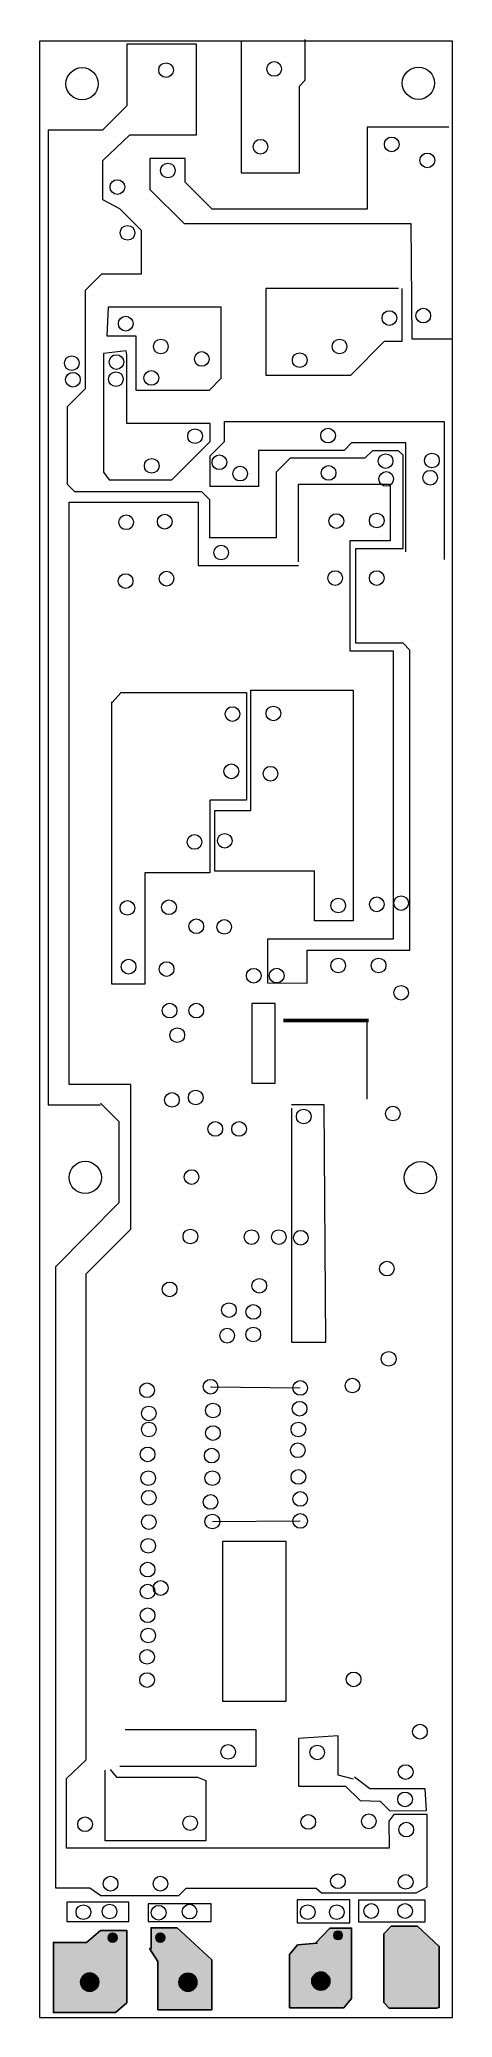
# Model space of a CAD drawing. Header units: millimetres. Extents: x -73 to -27, y -113 to 107.
import ezdxf

# ---------------------------------------------------------------- set-up
doc = ezdxf.new("R2010")
doc.units = ezdxf.units.MM
doc.header["$MEASUREMENT"] = 0
doc.layers.add('Layer 1', color=7, linetype='Continuous')

msp = doc.modelspace()

# ---------------------------------------------------------------- hatches: boundary and pattern name
at = {"layer": 'Layer 1', "true_color": 0x373435}
h = msp.add_hatch(color=250, dxfattribs=at)
edge = h.paths.add_edge_path()
edge.add_spline(control_points=[(-60.5107, -105.6411), (-60.5107, -105.6411), (-59.5681, -107.0963), (-59.5681, -107.0963), (-59.5681, -107.0963), (-59.5681, -112.4542), (-59.5681, -112.4542), (-59.5681, -112.4542), (-53.5653, -112.4542), (-53.5653, -112.4542), (-53.5653, -112.4542), (-53.5653, -106.9144), (-53.5653, -106.9144), (-53.5653, -106.9144), (-57.4349, -103.326), (-57.4349, -103.326), (-57.4349, -103.326), (-60.3288, -103.326), (-60.3288, -103.326), (-60.3288, -103.326), (-60.3288, -105.6411), (-60.3288, -105.6411), (-60.3288, -105.6411), (-60.5107, -105.6411), (-60.5107, -105.6411)], knot_values=[0, 0, 0, 0, 0.125, 0.125, 0.125, 0.25, 0.25, 0.25, 0.375, 0.375, 0.375, 0.5, 0.5, 0.5, 0.625, 0.625, 0.625, 0.75, 0.75, 0.75, 0.875, 0.875, 0.875, 1, 1, 1, 1], degree=3, periodic=1)
h = msp.add_hatch(color=250, dxfattribs=at)
edge = h.paths.add_edge_path()
edge.add_spline(control_points=[(-42.0074, -105.0581), (-42.0074, -105.0581), (-40.4184, -103.3588), (-40.4184, -103.3588), (-40.4184, -103.3588), (-38.004, -103.3588), (-38.004, -103.3588), (-38.004, -103.3588), (-38.004, -111.1971), (-38.004, -111.1971), (-38.004, -111.1971), (-38.8474, -112.2389), (-38.8474, -112.2389), (-38.8474, -112.2389), (-44.8998, -112.2389), (-44.8998, -112.2389), (-44.8998, -112.2389), (-44.8998, -106.3023), (-44.8998, -106.3023), (-44.8998, -106.3023), (-44.0233, -105.2109), (-44.0233, -105.2109), (-44.0233, -105.2109), (-41.8405, -105.0455), (-41.8405, -105.0455), (-41.8405, -105.0455), (-42.0074, -105.0581), (-42.0074, -105.0581)], knot_values=[0, 0, 0, 0, 0.11111111, 0.11111111, 0.11111111, 0.22222222, 0.22222222, 0.22222222, 0.33333333, 0.33333333, 0.33333333, 0.44444444, 0.44444444, 0.44444444, 0.55555556, 0.55555556, 0.55555556, 0.66666667, 0.66666667, 0.66666667, 0.77777778, 0.77777778, 0.77777778, 0.88888889, 0.88888889, 0.88888889, 1, 1, 1, 1], degree=3, periodic=1)
h = msp.add_hatch(color=250, dxfattribs=at)
edge = h.paths.add_edge_path()
edge.add_spline(control_points=[(-34.4156, -104.0037), (-34.4156, -104.0037), (-33.5722, -103.1603), (-33.5722, -103.1603), (-33.5722, -103.1603), (-30.6617, -103.1603), (-30.6617, -103.1603), (-30.6617, -103.1603), (-28.2309, -105.4093), (-28.2309, -105.4093), (-28.2309, -105.4093), (-28.2309, -112.2059), (-28.2309, -112.2059), (-28.2309, -112.2059), (-28.5285, -112.2885), (-28.5285, -112.2885), (-28.5285, -112.2885), (-33.8202, -112.2885), (-33.8202, -112.2885), (-33.8202, -112.2885), (-34.4156, -111.6436), (-34.4156, -111.6436), (-34.4156, -111.6436), (-34.4156, -104.0037), (-34.4156, -104.0037)], knot_values=[0, 0, 0, 0, 0.125, 0.125, 0.125, 0.25, 0.25, 0.25, 0.375, 0.375, 0.375, 0.5, 0.5, 0.5, 0.625, 0.625, 0.625, 0.75, 0.75, 0.75, 0.875, 0.875, 0.875, 1, 1, 1, 1], degree=3, periodic=1)
h = msp.add_hatch(color=250, dxfattribs=at)
edge = h.paths.add_edge_path()
edge.add_spline(control_points=[(-63.1895, -103.6236), (-63.1895, -103.6236), (-65.9842, -103.6236), (-65.9842, -103.6236), (-65.9842, -103.6236), (-67.522, -104.9631), (-67.522, -104.9631), (-67.522, -104.9631), (-71.2098, -104.9631), (-71.2098, -104.9631), (-71.2098, -104.9631), (-71.2098, -112.7683), (-71.2098, -112.7683), (-71.2098, -112.7683), (-64.2975, -112.7683), (-64.2975, -112.7683), (-64.2975, -112.7683), (-63.0407, -111.6769), (-63.0407, -111.6769), (-63.0407, -111.6769), (-63.0407, -103.6236), (-63.0407, -103.6236), (-63.0407, -103.6236), (-63.1895, -103.6236), (-63.1895, -103.6236)], knot_values=[0, 0, 0, 0, 0.125, 0.125, 0.125, 0.25, 0.25, 0.25, 0.375, 0.375, 0.375, 0.5, 0.5, 0.5, 0.625, 0.625, 0.625, 0.75, 0.75, 0.75, 0.875, 0.875, 0.875, 1, 1, 1, 1], degree=3, periodic=1)
h = msp.add_hatch(color=250, dxfattribs=at)
edge = h.paths.add_edge_path()
edge.add_spline(control_points=[(-64.6267, -104.9355), (-64.3482, -104.9355), (-64.1224, -104.7097), (-64.1224, -104.4312), (-64.1224, -104.1527), (-64.3482, -103.9269), (-64.6267, -103.9269), (-64.9052, -103.9269), (-65.131, -104.1527), (-65.131, -104.4312), (-65.131, -104.7097), (-64.9052, -104.9355), (-64.6267, -104.9355)], knot_values=[0, 0, 0, 0, 0.25, 0.25, 0.25, 0.5, 0.5, 0.5, 0.75, 0.75, 0.75, 1, 1, 1, 1], degree=3, periodic=1)
h = msp.add_hatch(color=250, dxfattribs=at)
edge = h.paths.add_edge_path()
edge.add_spline(control_points=[(-59.3202, -104.9219), (-59.0417, -104.9219), (-58.8159, -104.6961), (-58.8159, -104.4176), (-58.8159, -104.1391), (-59.0417, -103.9133), (-59.3202, -103.9133), (-59.5987, -103.9133), (-59.8245, -104.1391), (-59.8245, -104.4176), (-59.8245, -104.6961), (-59.5987, -104.9219), (-59.3202, -104.9219)], knot_values=[0, 0, 0, 0, 0.25, 0.25, 0.25, 0.5, 0.5, 0.5, 0.75, 0.75, 0.75, 1, 1, 1, 1], degree=3, periodic=1)
h = msp.add_hatch(color=250, dxfattribs=at)
edge = h.paths.add_edge_path()
edge.add_spline(control_points=[(-39.5088, -104.6486), (-39.244, -104.6486), (-39.0293, -104.4339), (-39.0293, -104.1691), (-39.0293, -103.9043), (-39.244, -103.6896), (-39.5088, -103.6896), (-39.7736, -103.6896), (-39.9883, -103.9043), (-39.9883, -104.1691), (-39.9883, -104.4339), (-39.7736, -104.6486), (-39.5088, -104.6486)], knot_values=[0, 0, 0, 0, 0.25, 0.25, 0.25, 0.5, 0.5, 0.5, 0.75, 0.75, 0.75, 1, 1, 1, 1], degree=3, periodic=1)
h = msp.add_hatch(color=250, dxfattribs=at)
edge = h.paths.add_edge_path()
edge.add_spline(control_points=[(-67.1778, -110.3936), (-66.6203, -110.3936), (-66.1685, -109.9417), (-66.1685, -109.3844), (-66.1685, -108.827), (-66.6203, -108.3753), (-67.1778, -108.3753), (-67.735, -108.3753), (-68.1867, -108.827), (-68.1867, -109.3844), (-68.1867, -109.9417), (-67.735, -110.3936), (-67.1778, -110.3936)], knot_values=[0, 0, 0, 0, 0.25, 0.25, 0.25, 0.5, 0.5, 0.5, 0.75, 0.75, 0.75, 1, 1, 1, 1], degree=3, periodic=1)
h = msp.add_hatch(color=250, dxfattribs=at)
edge = h.paths.add_edge_path()
edge.add_spline(control_points=[(-56.2305, -110.4029), (-55.6731, -110.4029), (-55.2214, -109.9513), (-55.2214, -109.394), (-55.2214, -108.8366), (-55.6731, -108.3848), (-56.2305, -108.3848), (-56.7879, -108.3848), (-57.2396, -108.8366), (-57.2396, -109.394), (-57.2396, -109.9513), (-56.7879, -110.4029), (-56.2305, -110.4029)], knot_values=[0, 0, 0, 0, 0.25, 0.25, 0.25, 0.5, 0.5, 0.5, 0.75, 0.75, 0.75, 1, 1, 1, 1], degree=3, periodic=1)
h = msp.add_hatch(color=250, dxfattribs=at)
edge = h.paths.add_edge_path()
edge.add_spline(control_points=[(-41.4206, -110.2784), (-40.8633, -110.2784), (-40.4115, -109.8266), (-40.4115, -109.2693), (-40.4115, -108.7119), (-40.8633, -108.2601), (-41.4206, -108.2601), (-41.978, -108.2601), (-42.4298, -108.7119), (-42.4298, -109.2693), (-42.4298, -109.8266), (-41.978, -110.2784), (-41.4206, -110.2784)], knot_values=[0, 0, 0, 0, 0.25, 0.25, 0.25, 0.5, 0.5, 0.5, 0.75, 0.75, 0.75, 1, 1, 1, 1], degree=3, periodic=1)

# ---------------------------------------------------------------- linework, layer by layer
at = {"layer": 'Layer 1', "color": 250, "lineweight": 18}
for points in [[(-49.1061, -9.2145), (-46.5265, -9.2145), (-46.5265, -0.3511), (-49.1061, -0.3511), (-49.1061, -9.2145)], [(-52.3805, -78.0727), (-45.3029, -78.0727), (-45.3029, -60.2793), (-52.3805, -60.2793), (-52.3805, -78.0727)], [(-69.7192, -102.6126), (-62.807, -102.6126), (-62.807, -100.463), (-69.7192, -100.463), (-69.7192, -102.6126)], [(-60.6571, -102.6458), (-53.6457, -102.6458), (-53.6457, -100.6614), (-60.6571, -100.6614), (-60.6571, -102.6458)], [(-44.0544, -102.7781), (-38.2006, -102.7781), (-38.2006, -100.2315), (-44.0544, -100.2315), (-44.0544, -102.7781)], [(-37.2414, -102.6789), (-29.8, -102.6789), (-29.8, -100.2645), (-37.2414, -100.2645), (-37.2414, -102.6789)]]:
    msp.add_lwpolyline(points, close=True, dxfattribs=at)
for centre, major_axis in [((-68.0235, 102.1087), (0, 1.7983)), ((-58.6639, 103.63), (0, 0.8186)), ((-58.6639, 103.63), (0, 0.8186)), ((-46.6253, 103.7623), (0, 0.8186)), ((-30.552, 102.1707), (0, 1.7983)), ((-48.1467, 95.0972), (0, 0.8186)), ((-33.5284, 95.3617), (0, 0.8186)), ((-58.4654, 92.4513), (0, 0.8186)), ((-29.5596, 93.5758), (0, 0.8186)), ((-64.0879, 90.5992), (0, 0.8186)), ((-64.0879, 90.5992), (0, 0.8186)), ((-62.9634, 85.506), (0, 0.8186)), ((-63.1618, 75.3856), (0, 0.8186)), ((-33.7845, 76.0139), (0, 0.8186)), ((-30.0141, 76.2785), (0, 0.8186)), ((-59.2507, 72.8389), (0, 0.8186)), ((-39.3407, 72.8389), (0, 0.8186)), ((-69.1726, 70.9868), (0, 0.8186)), ((-64.1951, 71.1026), (0, 0.8186)), ((-64.1951, 71.1026), (0, 0.8186)), ((-54.6866, 71.4498), (0, 0.8186)), ((-43.7725, 71.3175), (0, 0.8186)), ((-69.0403, 69.1347), (0, 0.8186)), ((-64.2598, 69.2031), (0, 0.8186)), ((-60.309, 69.3332), (0, 0.8186)), ((-55.4391, 62.8509), (0, 0.8186)), ((-40.6224, 62.917), (0, 0.8186)), ((-60.2677, 59.5436), (0, 0.8186)), ((-52.7271, 59.9404), (0, 0.8186)), ((-50.412, 58.6837), (0, 0.8186)), ((-40.5562, 58.7498), (0, 0.8186)), ((-34.2062, 60.0727), (0, 0.8186)), ((-29.0468, 60.1389), (0, 0.8186)), ((-34.14, 58.0883), (0, 0.8186)), ((-29.2452, 58.2206), (0, 0.8186)), ((-63.112, 53.2597), (0, 0.8186)), ((-58.8125, 53.3258), (0, 0.8186)), ((-39.6963, 53.392), (0, 0.8186)), ((-39.6963, 53.392), (0, 0.8186)), ((-35.1984, 53.4581), (0, 0.8186)), ((-52.5286, 49.8862), (0, 0.8186)), ((-63.1781, 46.7111), (0, 0.8186)), ((-63.1781, 46.7111), (0, 0.8186)), ((-58.614, 46.9757), (0, 0.8186)), ((-39.8285, 47.0418), (0, 0.8186)), ((-35.1983, 47.0418), (0, 0.8186)), ((-51.2718, 31.8944), (0, 0.8186)), ((-51.2718, 31.8944), (0, 0.8186)), ((-46.7077, 31.9605), (0, 0.8186)), ((-51.3957, 25.5114), (0, 0.8186)), ((-47.0301, 25.2468), (0, 0.8186)), ((-55.4968, 17.64), (0, 0.8186)), ((-52.1233, 17.7723), (0, 0.8186)), ((-62.9713, 10.2978), (0, 0.8186)), ((-58.341, 10.364), (0, 0.8186)), ((-39.4894, 10.5624), (0, 0.8186)), ((-35.1899, 10.6947), (0, 0.8186)), ((-32.4779, 10.827), (0, 0.8186)), ((-55.2983, 8.2473), (0, 0.8186)), ((-52.1895, 8.1812), (0, 0.8186)), ((-62.839, 3.7494), (0, 0.8186)), ((-39.4894, 3.8817), (0, 0.8186)), ((-34.9915, 3.8817), (0, 0.8186)), ((-58.6056, 3.4848), (0, 0.8186)), ((-48.8989, 2.7407), (0, 0.8186)), ((-46.3438, 2.7572), (0, 0.8186)), ((-32.4779, 0.8389), (0, 0.8186)), ((-58.2749, -1.1454), (0, 0.8186)), ((-55.2983, -1.1454), (0, 0.8186)), ((-57.415, -3.8823), (0, 0.8186)), ((-58.0103, -11.0922), (0, 0.8186)), ((-55.3645, -10.8276), (0, 0.8186)), ((-43.3259, -12.9443), (0, 0.8186)), ((-33.404, -12.6136), (0, 0.8186)), ((-53.1817, -14.3334), (0, 0.8186)), ((-50.5358, -14.3334), (0, 0.8186)), ((-67.6676, -19.7325), (0, 1.7983)), ((-67.6676, -19.7325), (0, 1.7983)), ((-55.8275, -19.6912), (0, 0.8186)), ((-30.3282, -19.7657), (0, 1.7983)), ((-55.9597, -26.3139), (0, 0.8186)), ((-55.9597, -26.3139), (0, 0.8186)), ((-49.1467, -26.3801), (0, 0.8186)), ((-46.1039, -26.3801), (0, 0.8186)), ((-43.6565, -26.4462), (0, 0.8186)), ((-34.0654, -29.8858), (0, 0.8186)), ((-58.2748, -32.2009), (0, 0.8186)), ((-48.2868, -31.8041), (0, 0.8186)), ((-51.66, -34.5161), (0, 0.8186)), ((-48.948, -34.7145), (0, 0.8186)), ((-48.948, -34.7145), (0, 0.8186)), ((-51.8585, -37.3604), (0, 0.8186)), ((-48.948, -37.2281), (0, 0.8186)), ((-33.8667, -39.9401), (0, 0.8186)), ((-60.7882, -43.4458), (0, 0.8186)), ((-53.7106, -43.0489), (0, 0.8186)), ((-43.7225, -43.1812), (0, 0.8186)), ((-37.9017, -42.9166), (0, 0.8186)), ((-60.5898, -46.0255), (0, 0.8186)), ((-53.446, -45.6948), (0, 0.8186)), ((-43.7887, -45.4963), (0, 0.8186)), ((-60.5898, -47.8114), (0, 0.8186)), ((-53.446, -48.2083), (0, 0.8186)), ((-43.9209, -47.8114), (0, 0.8186)), ((-60.722, -50.5896), (0, 0.8186)), ((-53.5783, -50.7219), (0, 0.8186)), ((-43.9871, -50.1266), (0, 0.8186)), ((-60.6559, -53.2354), (0, 0.8186)), ((-53.5121, -53.2354), (0, 0.8186)), ((-43.9209, -53.1031), (0, 0.8186)), ((-60.5898, -55.4182), (0, 0.8186)), ((-53.7106, -55.8813), (0, 0.8186)), ((-43.7225, -55.5505), (0, 0.8186)), ((-53.5121, -58.0641), (0, 0.8186)), ((-43.7225, -57.9979), (0, 0.8186)), ((-60.5898, -58.1302), (0, 0.8186)), ((-60.6559, -60.7761), (0, 0.8186)), ((-60.7219, -63.4218), (0, 0.8186)), ((-60.7219, -65.8692), (0, 0.8186)), ((-59.2667, -65.4723), (0, 0.8186)), ((-60.7219, -68.515), (0, 0.8186)), ((-60.6557, -70.764), (0, 0.8186)), ((-60.788, -73.1453), (0, 0.8186)), ((-60.788, -75.725), (0, 0.8186)), ((-37.7692, -75.6588), (0, 0.8186)), ((-30.3859, -81.4798), (0, 0.8186)), ((-30.3859, -81.4798), (0, 0.8186)), ((-30.3859, -81.4798), (0, 0.8186)), ((-51.7511, -83.7287), (0, 0.8186)), ((-41.8292, -83.7949), (0, 0.8186)), ((-31.9734, -85.9777), (0, 0.8186)), ((-32.0396, -89.0204), (0, 0.8186)), ((-67.6923, -91.7986), (0, 0.8186)), ((-55.9844, -91.6663), (0, 0.8186)), ((-42.8214, -91.534), (0, 0.8186)), ((-36.0745, -91.4678), (0, 0.8186)), ((-31.9073, -92.3939), (0, 0.8186)), ((-64.848, -98.4132), (0, 0.8186)), ((-59.2917, -98.4132), (0, 0.8186)), ((-39.5141, -98.1486), (0, 0.8186)), ((-31.9734, -98.2147), (0, 0.8186)), ((-67.8825, -101.5883), (0, 0.8186)), ((-64.9638, -101.5139), (0, 0.8186)), ((-59.4902, -101.6543), (0, 0.8186)), ((-56.0506, -101.522), (0, 0.8186)), ((-42.8875, -101.5882), (0, 0.8186)), ((-39.6464, -101.5882), (0, 0.8186)), ((-35.8099, -101.4559), (0, 0.8186)), ((-32.0396, -101.4559), (0, 0.8186))]:
    msp.add_ellipse(centre, major_axis=major_axis, ratio=1, dxfattribs=at)
for points, knots in [([(-72.7618, -113.316), (-72.7618, -113.316), (-72.7618, 106.8544), (-72.7618, 106.8544), (-72.7618, 106.8544), (-26.7618, 106.8544), (-26.7618, 106.8544), (-26.7618, 106.8544), (-26.7618, -113.316), (-26.7618, -113.316), (-26.7618, -113.316), (-72.7618, -113.316), (-72.7618, -113.316)], [0, 0, 0, 0, 0.25, 0.25, 0.25, 0.5, 0.5, 0.5, 0.75, 0.75, 0.75, 1, 1, 1, 1]), ([(-65.7087, 89.1774), (-65.7087, 89.1774), (-65.7087, 93.5761), (-65.7087, 93.5761), (-65.7087, 93.5761), (-62.6991, 96.4204), (-62.6991, 96.4204), (-62.6991, 96.4204), (-55.2907, 96.4204), (-55.2907, 96.4204), (-55.2907, 96.4204), (-55.2907, 106.5407), (-55.2907, 106.5407), (-55.2907, 106.5407), (-63.0298, 106.5407), (-63.0298, 106.5407), (-63.0298, 106.5407), (-63.0298, 99.6615), (-63.0298, 99.6615), (-63.0298, 99.6615), (-65.7418, 96.9495), (-65.7418, 96.9495), (-65.7418, 96.9495), (-71.7942, 96.9495), (-71.7942, 96.9495), (-71.7942, 96.9495), (-71.7942, -11.6454), (-71.7942, -11.6454), (-71.7942, -11.6454), (-65.9566, -11.6454), (-65.9566, -11.6454)], [0, 0, 0, 0, 0.1, 0.1, 0.1, 0.2, 0.2, 0.2, 0.3, 0.3, 0.3, 0.4, 0.4, 0.4, 0.5, 0.5, 0.5, 0.6, 0.6, 0.6, 0.7, 0.7, 0.7, 0.8, 0.8, 0.8, 0.9, 0.9, 0.9, 1, 1, 1, 1]), ([(-50.3049, 106.8544), (-50.3049, 106.8544), (-50.3049, 92.1868), (-50.3049, 92.1868), (-50.3049, 92.1868), (-43.7895, 92.1868), (-43.7895, 92.1868), (-43.7895, 92.1868), (-43.7895, 101.8441), (-43.7895, 101.8441), (-43.7895, 101.8441), (-43.1611, 102.5056), (-43.1611, 102.5056), (-43.1611, 102.5056), (-43.1611, 107.0366), (-43.1611, 107.0366)], [0, 0, 0, 0, 0.2, 0.2, 0.2, 0.4, 0.4, 0.4, 0.6, 0.6, 0.6, 0.8, 0.8, 0.8, 1, 1, 1, 1]), ([(-27.1535, 97.2801), (-27.1535, 97.2801), (-36.2486, 97.2801), (-36.2486, 97.2801), (-36.2486, 97.2801), (-36.2486, 88.1519), (-36.2486, 88.1519), (-36.2486, 88.1519), (-53.5459, 88.1519), (-53.5459, 88.1519), (-53.5459, 88.1519), (-56.5555, 91.1615), (-56.5555, 91.1615), (-56.5555, 91.1615), (-56.5555, 93.7743), (-56.5555, 93.7743), (-56.5555, 93.7743), (-60.4581, 93.7743), (-60.4581, 93.7743), (-60.4581, 93.7743), (-60.4581, 90.3347), (-60.4581, 90.3347), (-60.4581, 90.3347), (-56.6547, 86.5313), (-56.6547, 86.5313), (-56.6547, 86.5313), (-31.3869, 86.5313), (-31.3869, 86.5313), (-31.3869, 86.5313), (-31.2692, 73.7106), (-31.2692, 73.7106), (-31.2692, 73.7106), (-26.7618, 73.7106), (-26.7618, 73.7106)], [0, 0, 0, 0, 0.09090909, 0.09090909, 0.09090909, 0.18181818, 0.18181818, 0.18181818, 0.27272727, 0.27272727, 0.27272727, 0.36363636, 0.36363636, 0.36363636, 0.45454545, 0.45454545, 0.45454545, 0.54545455, 0.54545455, 0.54545455, 0.63636364, 0.63636364, 0.63636364, 0.72727273, 0.72727273, 0.72727273, 0.81818182, 0.81818182, 0.81818182, 0.90909091, 0.90909091, 0.90909091, 1, 1, 1, 1]), ([(-43.8968, 48.8451), (-43.8968, 48.8451), (-43.8968, 57.5102), (-43.8968, 57.5102), (-43.8968, 57.5102), (-33.6923, 57.5102), (-33.6923, 57.5102), (-33.6923, 57.5102), (-33.6923, 51.1933), (-33.6923, 51.1933), (-33.6923, 51.1933), (-38.2082, 51.1933), (-38.2082, 51.1933), (-38.2082, 51.1933), (-38.2082, 38.9232), (-38.2082, 38.9232), (-38.2082, 38.9232), (-33.3629, 38.9232), (-33.3629, 38.9232), (-33.3629, 38.9232), (-33.3629, 6.8094), (-33.3629, 6.8094), (-33.3629, 6.8094), (-47.3695, 6.8094), (-47.3695, 6.8094), (-47.3695, 6.8094), (-47.3695, 1.9636), (-47.3695, 1.9636), (-47.3695, 1.9636), (-42.9377, 1.8975), (-42.9377, 1.8975), (-42.9377, 1.8975), (-42.9377, 5.6017), (-42.9377, 5.6017), (-42.9377, 5.6017), (-31.4944, 5.6017), (-31.4944, 5.6017), (-31.4944, 5.6017), (-31.4944, 39.0054), (-31.4944, 39.0054), (-31.4944, 39.0054), (-32.2634, 39.7744), (-32.2634, 39.7744), (-32.2634, 39.7744), (-37.5139, 39.7744), (-37.5139, 39.7744), (-37.5139, 39.7744), (-37.5139, 50.3496), (-37.5139, 50.3496), (-37.5139, 50.3496), (-32.2553, 50.3496), (-32.2553, 50.3496), (-32.2553, 50.3496), (-32.2553, 60.718), (-32.2553, 60.718), (-32.2553, 60.718), (-32.7637, 61.2264), (-32.7637, 61.2264), (-32.7637, 61.2264), (-35.6863, 61.2264), (-35.6863, 61.2264), (-35.6863, 61.2264), (-36.5193, 60.3935), (-36.5193, 60.3935), (-36.5193, 60.3935), (-44.8476, 60.3935), (-44.8476, 60.3935), (-44.8476, 60.3935), (-46.3969, 58.8442), (-46.3969, 58.8442), (-46.3969, 58.8442), (-46.3969, 51.5071), (-46.3969, 51.5071), (-46.3969, 51.5071), (-53.7773, 51.5071), (-53.7773, 51.5071), (-53.7773, 51.5071), (-53.7773, 55.7404), (-53.7773, 55.7404), (-53.7773, 55.7404), (-54.6703, 56.6334), (-54.6703, 56.6334), (-54.6703, 56.6334), (-68.8256, 56.6334), (-68.8256, 56.6334), (-68.8256, 56.6334), (-69.6524, 57.4602), (-69.6524, 57.4602), (-69.6524, 57.4602), (-69.6524, 66.1584), (-69.6524, 66.1584), (-69.6524, 66.1584), (-67.6515, 68.1594), (-67.6515, 68.1594), (-67.6515, 68.1594), (-67.6515, 79.1231), (-67.6515, 79.1231), (-67.6515, 79.1231), (-65.8242, 80.9505), (-65.8242, 80.9505), (-65.8242, 80.9505), (-61.4172, 80.9505), (-61.4172, 80.9505), (-61.4172, 80.9505), (-61.4172, 85.7709), (-61.4172, 85.7709), (-61.4172, 85.7709), (-63.815, 88.1687), (-63.815, 88.1687), (-63.815, 88.1687), (-65.7087, 89.1774), (-65.7087, 89.1774)], [0, 0, 0, 0, 0.02702703, 0.02702703, 0.02702703, 0.05405405, 0.05405405, 0.05405405, 0.08108108, 0.08108108, 0.08108108, 0.10810811, 0.10810811, 0.10810811, 0.13513514, 0.13513514, 0.13513514, 0.16216216, 0.16216216, 0.16216216, 0.18918919, 0.18918919, 0.18918919, 0.21621622, 0.21621622, 0.21621622, 0.24324324, 0.24324324, 0.24324324, 0.27027027, 0.27027027, 0.27027027, 0.2972973, 0.2972973, 0.2972973, 0.32432432, 0.32432432, 0.32432432, 0.35135135, 0.35135135, 0.35135135, 0.37837838, 0.37837838, 0.37837838, 0.40540541, 0.40540541, 0.40540541, 0.43243243, 0.43243243, 0.43243243, 0.45945946, 0.45945946, 0.45945946, 0.48648649, 0.48648649, 0.48648649, 0.51351351, 0.51351351, 0.51351351, 0.54054054, 0.54054054, 0.54054054, 0.56756757, 0.56756757, 0.56756757, 0.59459459, 0.59459459, 0.59459459, 0.62162162, 0.62162162, 0.62162162, 0.64864865, 0.64864865, 0.64864865, 0.67567568, 0.67567568, 0.67567568, 0.7027027, 0.7027027, 0.7027027, 0.72972973, 0.72972973, 0.72972973, 0.75675676, 0.75675676, 0.75675676, 0.78378378, 0.78378378, 0.78378378, 0.81081081, 0.81081081, 0.81081081, 0.83783784, 0.83783784, 0.83783784, 0.86486486, 0.86486486, 0.86486486, 0.89189189, 0.89189189, 0.89189189, 0.91891892, 0.91891892, 0.91891892, 0.94594595, 0.94594595, 0.94594595, 0.97297297, 0.97297297, 0.97297297, 1, 1, 1, 1]), ([(-65.254, 74.0297), (-65.254, 74.0297), (-65.1218, 77.2047), (-65.1218, 77.2047), (-65.1218, 77.2047), (-52.5209, 77.2047), (-52.5209, 77.2047), (-52.5209, 77.2047), (-52.5209, 69.3002), (-52.5209, 69.3002), (-52.5209, 69.3002), (-53.8438, 67.9773), (-53.8438, 67.9773), (-53.8438, 67.9773), (-62.046, 67.9773), (-62.046, 67.9773), (-62.046, 67.9773), (-62.046, 74.0297), (-62.046, 74.0297), (-62.046, 74.0297), (-65.254, 74.0297), (-65.254, 74.0297)], [0, 0, 0, 0, 0.14285714, 0.14285714, 0.14285714, 0.28571429, 0.28571429, 0.28571429, 0.42857143, 0.42857143, 0.42857143, 0.57142857, 0.57142857, 0.57142857, 0.71428571, 0.71428571, 0.71428571, 0.85714286, 0.85714286, 0.85714286, 1, 1, 1, 1]), ([(-32.7755, 79.2885), (-32.7755, 79.2885), (-47.5592, 79.2885), (-47.5592, 79.2885), (-47.5592, 79.2885), (-47.5592, 69.6642), (-47.5592, 69.6642), (-47.5592, 69.6642), (-38.1003, 69.6642), (-38.1003, 69.6642), (-38.1003, 69.6642), (-34.3465, 73.4181), (-34.3465, 73.4181), (-34.3465, 73.4181), (-32.3456, 73.4181), (-32.3456, 73.4181), (-32.3456, 73.4181), (-32.3456, 79.2885), (-32.3456, 79.2885)], [0, 0, 0, 0, 0.16666667, 0.16666667, 0.16666667, 0.33333333, 0.33333333, 0.33333333, 0.5, 0.5, 0.5, 0.66666667, 0.66666667, 0.66666667, 0.83333333, 0.83333333, 0.83333333, 1, 1, 1, 1]), ([(-63.1046, 72.3762), (-63.1046, 72.3762), (-63.0384, 71.9132), (-63.0384, 71.9132), (-63.0384, 71.9132), (-63.0384, 64.2733), (-63.0384, 64.2733), (-63.0384, 64.2733), (-53.7449, 64.2733), (-53.7449, 64.2733), (-53.7449, 64.2733), (-53.7449, 62.2558), (-53.7449, 62.2558), (-53.7449, 62.2558), (-58.0279, 57.9729), (-58.0279, 57.9729), (-58.0279, 57.9729), (-64.9897, 57.9729), (-64.9897, 57.9729), (-64.9897, 57.9729), (-65.6512, 58.8493), (-65.6512, 58.8493), (-65.6512, 58.8493), (-65.6512, 72.0455), (-65.6512, 72.0455), (-65.6512, 72.0455), (-63.1046, 72.3762), (-63.1046, 72.3762)], [0, 0, 0, 0, 0.11111111, 0.11111111, 0.11111111, 0.22222222, 0.22222222, 0.22222222, 0.33333333, 0.33333333, 0.33333333, 0.44444444, 0.44444444, 0.44444444, 0.55555556, 0.55555556, 0.55555556, 0.66666667, 0.66666667, 0.66666667, 0.77777778, 0.77777778, 0.77777778, 0.88888889, 0.88888889, 0.88888889, 1, 1, 1, 1]), ([(-31.9494, 49.9527), (-31.9494, 49.9527), (-31.9494, 62.0905), (-31.9494, 62.0905), (-31.9494, 62.0905), (-38.0018, 62.0905), (-38.0018, 62.0905), (-38.0018, 62.0905), (-38.8286, 61.2637), (-38.8286, 61.2637), (-38.8286, 61.2637), (-48.3867, 61.2637), (-48.3867, 61.2637), (-48.3867, 61.2637), (-48.3867, 57.2618), (-48.3867, 57.2618), (-48.3867, 57.2618), (-53.7446, 57.2618), (-53.7446, 57.2618), (-53.7446, 57.2618), (-53.7446, 60.6683), (-53.7446, 60.6683), (-53.7446, 60.6683), (-52.1571, 62.2558), (-52.1571, 62.2558), (-52.1571, 62.2558), (-52.1571, 64.4717), (-52.1571, 64.4717), (-52.1571, 64.4717), (-27.683, 64.4717), (-27.683, 64.4717), (-27.683, 64.4717), (-27.683, 49.1258), (-27.683, 49.1258)], [0, 0, 0, 0, 0.09090909, 0.09090909, 0.09090909, 0.18181818, 0.18181818, 0.18181818, 0.27272727, 0.27272727, 0.27272727, 0.36363636, 0.36363636, 0.36363636, 0.45454545, 0.45454545, 0.45454545, 0.54545455, 0.54545455, 0.54545455, 0.63636364, 0.63636364, 0.63636364, 0.72727273, 0.72727273, 0.72727273, 0.81818182, 0.81818182, 0.81818182, 0.90909091, 0.90909091, 0.90909091, 1, 1, 1, 1]), ([(-65.9566, -11.4642), (-65.9566, -11.4642), (-63.9143, -13.5065), (-63.9143, -13.5065), (-63.9143, -13.5065), (-63.9143, -22.5603), (-63.9143, -22.5603), (-63.9143, -22.5603), (-70.9837, -29.7041), (-70.9837, -29.7041), (-70.9837, -29.7041), (-70.9837, -98.8599), (-70.9837, -98.8599), (-70.9837, -98.8599), (-67.1637, -98.8599), (-67.1637, -98.8599), (-67.1637, -98.8599), (-65.9235, -99.7361), (-65.9235, -99.7361), (-65.9235, -99.7361), (-57.2583, -99.7361), (-57.2583, -99.7361), (-57.2583, -99.7361), (-56.4148, -98.9259), (-56.4148, -98.9259), (-56.4148, -98.9259), (-41.9288, -98.9259), (-41.9288, -98.9259), (-41.9288, -98.9259), (-41.3665, -99.422), (-41.3665, -99.422), (-41.3665, -99.422), (-30.8162, -99.422), (-30.8162, -99.422), (-30.8162, -99.422), (-29.5925, -98.7605), (-29.5925, -98.7605), (-29.5925, -98.7605), (-29.5925, -90.7237), (-29.5925, -90.7237), (-29.5925, -90.7237), (-33.2967, -90.7237), (-33.2967, -90.7237), (-33.2967, -90.7237), (-33.8589, -91.4513), (-33.8589, -91.4513), (-33.8589, -91.4513), (-33.8259, -94.461), (-33.8259, -94.461), (-33.8259, -94.461), (-69.7433, -94.461), (-69.7433, -94.461), (-69.7433, -94.461), (-69.7433, -86.6888), (-69.7433, -86.6888), (-69.7433, -86.6888), (-67.5604, -84.6052), (-67.5604, -84.6052), (-67.5604, -84.6052), (-67.5604, -30.4646), (-67.5604, -30.4646), (-67.5604, -30.4646), (-62.6077, -25.5119), (-62.6077, -25.5119), (-62.6077, -25.5119), (-62.6077, -9.3969), (-62.6077, -9.3969), (-62.6077, -9.3969), (-69.4623, -9.3969), (-69.4623, -9.3969), (-69.4623, -9.3969), (-69.4623, 55.4924), (-69.4623, 55.4924), (-69.4623, 55.4924), (-55.0755, 55.4924), (-55.0755, 55.4924), (-55.0755, 55.4924), (-55.0755, 48.4482), (-55.0755, 48.4482), (-55.0755, 48.4482), (-43.9299, 48.4482), (-43.9299, 48.4482)], [0, 0, 0, 0, 0.03703704, 0.03703704, 0.03703704, 0.07407407, 0.07407407, 0.07407407, 0.11111111, 0.11111111, 0.11111111, 0.14814815, 0.14814815, 0.14814815, 0.18518519, 0.18518519, 0.18518519, 0.22222222, 0.22222222, 0.22222222, 0.25925926, 0.25925926, 0.25925926, 0.2962963, 0.2962963, 0.2962963, 0.33333333, 0.33333333, 0.33333333, 0.37037037, 0.37037037, 0.37037037, 0.40740741, 0.40740741, 0.40740741, 0.44444444, 0.44444444, 0.44444444, 0.48148148, 0.48148148, 0.48148148, 0.51851852, 0.51851852, 0.51851852, 0.55555556, 0.55555556, 0.55555556, 0.59259259, 0.59259259, 0.59259259, 0.62962963, 0.62962963, 0.62962963, 0.66666667, 0.66666667, 0.66666667, 0.7037037, 0.7037037, 0.7037037, 0.74074074, 0.74074074, 0.74074074, 0.77777778, 0.77777778, 0.77777778, 0.81481481, 0.81481481, 0.81481481, 0.85185185, 0.85185185, 0.85185185, 0.88888889, 0.88888889, 0.88888889, 0.92592593, 0.92592593, 0.92592593, 0.96296296, 0.96296296, 0.96296296, 1, 1, 1, 1]), ([(-64.6919, 33.1518), (-64.6919, 33.1518), (-63.6664, 34.2762), (-63.6664, 34.2762), (-63.6664, 34.2762), (-49.7096, 34.2762), (-49.7096, 34.2762), (-49.7096, 34.2762), (-49.7096, 22.3038), (-49.7096, 22.3038), (-49.7096, 22.3038), (-53.7775, 22.3038), (-53.7775, 22.3038), (-53.7775, 22.3038), (-53.7775, 14.2009), (-53.7775, 14.2009), (-53.7775, 14.2009), (-61.0205, 14.2009), (-61.0205, 14.2009), (-61.0205, 14.2009), (-61.0205, 1.7984), (-61.0205, 1.7984), (-61.0205, 1.7984), (-64.6919, 1.7984), (-64.6919, 1.7984), (-64.6919, 1.7984), (-64.6919, 33.2509), (-64.6919, 33.2509)], [0, 0, 0, 0, 0.11111111, 0.11111111, 0.11111111, 0.22222222, 0.22222222, 0.22222222, 0.33333333, 0.33333333, 0.33333333, 0.44444444, 0.44444444, 0.44444444, 0.55555556, 0.55555556, 0.55555556, 0.66666667, 0.66666667, 0.66666667, 0.77777778, 0.77777778, 0.77777778, 0.88888889, 0.88888889, 0.88888889, 1, 1, 1, 1]), ([(-49.2136, 34.5407), (-49.2136, 34.5407), (-49.2289, 21.1306), (-49.2289, 21.1306), (-49.2289, 21.1306), (-53.2485, 21.1306), (-53.2485, 21.1306), (-53.2485, 21.1306), (-53.2485, 14.3986), (-53.2485, 14.3986), (-53.2485, 14.3986), (-42.1374, 14.3986), (-42.1374, 14.3986), (-42.1374, 14.3986), (-42.1374, 8.843), (-42.1374, 8.843), (-42.1374, 8.843), (-37.8365, 8.843), (-37.8365, 8.843), (-37.8365, 8.843), (-37.8365, 34.5407), (-37.8365, 34.5407), (-37.8365, 34.5407), (-49.2136, 34.5407), (-49.2136, 34.5407)], [0, 0, 0, 0, 0.125, 0.125, 0.125, 0.25, 0.25, 0.25, 0.375, 0.375, 0.375, 0.5, 0.5, 0.5, 0.625, 0.625, 0.625, 0.75, 0.75, 0.75, 0.875, 0.875, 0.875, 1, 1, 1, 1]), ([(-44.6827, -12.0263), (-44.6827, -12.0263), (-44.6827, -38.0878), (-44.6827, -38.0878), (-44.6827, -38.0878), (-40.8793, -38.0878), (-40.8793, -38.0878), (-40.8793, -38.0878), (-41.0446, -11.6294), (-41.0446, -11.6294), (-41.0446, -11.6294), (-44.6827, -11.6294), (-44.6827, -11.6294)], [0, 0, 0, 0, 0.25, 0.25, 0.25, 0.5, 0.5, 0.5, 0.75, 0.75, 0.75, 1, 1, 1, 1]), ([(-63.2368, -81.2474), (-63.2368, -81.2474), (-48.6847, -81.2474), (-48.6847, -81.2474), (-48.6847, -81.2474), (-48.6847, -85.3485), (-48.6847, -85.3485), (-48.6847, -85.3485), (-63.8321, -85.3485), (-63.8321, -85.3485)], [0, 0, 0, 0, 0.33333333, 0.33333333, 0.33333333, 0.66666667, 0.66666667, 0.66666667, 1, 1, 1, 1]), ([(-37.7999, -86.7621), (-37.7999, -86.7621), (-39.4825, -86.3113), (-39.4825, -86.3113), (-39.4825, -86.3113), (-39.4825, -81.9422), (-39.4825, -81.9422), (-39.4825, -81.9422), (-43.9222, -82.2399), (-43.9222, -82.2399)], [0, 0, 0, 0, 0.33333333, 0.33333333, 0.33333333, 0.66666667, 0.66666667, 0.66666667, 1, 1, 1, 1]), ([(-43.9222, -82.2399), (-43.9222, -82.2399), (-43.9222, -87.5316), (-43.9222, -87.5316), (-43.9222, -87.5316), (-38.6636, -87.5316), (-38.6636, -87.5316), (-38.6636, -87.5316), (-37.0596, -89.1357), (-37.0596, -89.1357), (-37.0596, -89.1357), (-34.8271, -89.2183), (-34.8271, -89.2183), (-34.8271, -89.2183), (-33.7523, -90.2932), (-33.7523, -90.2932), (-33.7523, -90.2932), (-29.6677, -90.2766), (-29.6677, -90.2766), (-29.6677, -90.2766), (-29.8, -87.8292), (-29.8, -87.8292), (-29.8, -87.8292), (-35.9516, -87.8292), (-35.9516, -87.8292), (-35.9516, -87.8292), (-37.6714, -86.5394), (-37.6714, -86.5394)], [0, 0, 0, 0, 0.11111111, 0.11111111, 0.11111111, 0.22222222, 0.22222222, 0.22222222, 0.33333333, 0.33333333, 0.33333333, 0.44444444, 0.44444444, 0.44444444, 0.55555556, 0.55555556, 0.55555556, 0.66666667, 0.66666667, 0.66666667, 0.77777778, 0.77777778, 0.77777778, 0.88888889, 0.88888889, 0.88888889, 1, 1, 1, 1]), ([(-64.8904, -85.6792), (-64.8904, -85.6792), (-64.1959, -86.5391), (-64.1959, -86.5391), (-64.1959, -86.5391), (-55.167, -86.5391), (-55.167, -86.5391), (-55.167, -86.5391), (-54.2409, -86.936), (-54.2409, -86.936), (-54.2409, -86.936), (-54.2409, -93.6498), (-54.2409, -93.6498), (-54.2409, -93.6498), (-65.4527, -93.6498), (-65.4527, -93.6498), (-65.4527, -93.6498), (-65.4527, -85.7784), (-65.4527, -85.7784)], [0, 0, 0, 0, 0.16666667, 0.16666667, 0.16666667, 0.33333333, 0.33333333, 0.33333333, 0.5, 0.5, 0.5, 0.66666667, 0.66666667, 0.66666667, 0.83333333, 0.83333333, 0.83333333, 1, 1, 1, 1]), ([(-60.5107, -105.6411), (-60.5107, -105.6411), (-59.5681, -107.0963), (-59.5681, -107.0963), (-59.5681, -107.0963), (-59.5681, -112.4542), (-59.5681, -112.4542), (-59.5681, -112.4542), (-53.5653, -112.4542), (-53.5653, -112.4542), (-53.5653, -112.4542), (-53.5653, -106.9144), (-53.5653, -106.9144), (-53.5653, -106.9144), (-57.4349, -103.326), (-57.4349, -103.326), (-57.4349, -103.326), (-60.3288, -103.326), (-60.3288, -103.326), (-60.3288, -103.326), (-60.3288, -105.6411), (-60.3288, -105.6411)], [0, 0, 0, 0, 0.14285714, 0.14285714, 0.14285714, 0.28571429, 0.28571429, 0.28571429, 0.42857143, 0.42857143, 0.42857143, 0.57142857, 0.57142857, 0.57142857, 0.71428571, 0.71428571, 0.71428571, 0.85714286, 0.85714286, 0.85714286, 1, 1, 1, 1]), ([(-42.0074, -105.0581), (-42.0074, -105.0581), (-40.4184, -103.3588), (-40.4184, -103.3588), (-40.4184, -103.3588), (-38.004, -103.3588), (-38.004, -103.3588), (-38.004, -103.3588), (-38.004, -111.1971), (-38.004, -111.1971), (-38.004, -111.1971), (-38.8474, -112.2389), (-38.8474, -112.2389), (-38.8474, -112.2389), (-44.8998, -112.2389), (-44.8998, -112.2389), (-44.8998, -112.2389), (-44.8998, -106.3023), (-44.8998, -106.3023), (-44.8998, -106.3023), (-44.0233, -105.2109), (-44.0233, -105.2109), (-44.0233, -105.2109), (-41.8405, -105.0455), (-41.8405, -105.0455)], [0, 0, 0, 0, 0.125, 0.125, 0.125, 0.25, 0.25, 0.25, 0.375, 0.375, 0.375, 0.5, 0.5, 0.5, 0.625, 0.625, 0.625, 0.75, 0.75, 0.75, 0.875, 0.875, 0.875, 1, 1, 1, 1]), ([(-34.4156, -104.0037), (-34.4156, -104.0037), (-33.5722, -103.1603), (-33.5722, -103.1603), (-33.5722, -103.1603), (-30.6617, -103.1603), (-30.6617, -103.1603), (-30.6617, -103.1603), (-28.2309, -105.4093), (-28.2309, -105.4093), (-28.2309, -105.4093), (-28.2309, -112.2059), (-28.2309, -112.2059), (-28.2309, -112.2059), (-28.5285, -112.2885), (-28.5285, -112.2885), (-28.5285, -112.2885), (-33.8202, -112.2885), (-33.8202, -112.2885), (-33.8202, -112.2885), (-34.4156, -111.6436), (-34.4156, -111.6436), (-34.4156, -111.6436), (-34.4156, -104.0037), (-34.4156, -104.0037)], [0, 0, 0, 0, 0.125, 0.125, 0.125, 0.25, 0.25, 0.25, 0.375, 0.375, 0.375, 0.5, 0.5, 0.5, 0.625, 0.625, 0.625, 0.75, 0.75, 0.75, 0.875, 0.875, 0.875, 1, 1, 1, 1]), ([(-63.1895, -103.6236), (-63.1895, -103.6236), (-65.9842, -103.6236), (-65.9842, -103.6236), (-65.9842, -103.6236), (-67.522, -104.9631), (-67.522, -104.9631), (-67.522, -104.9631), (-71.2098, -104.9631), (-71.2098, -104.9631), (-71.2098, -104.9631), (-71.2098, -112.7683), (-71.2098, -112.7683), (-71.2098, -112.7683), (-64.2975, -112.7683), (-64.2975, -112.7683), (-64.2975, -112.7683), (-63.0407, -111.6769), (-63.0407, -111.6769), (-63.0407, -111.6769), (-63.0407, -103.6236), (-63.0407, -103.6236)], [0, 0, 0, 0, 0.14285714, 0.14285714, 0.14285714, 0.28571429, 0.28571429, 0.28571429, 0.42857143, 0.42857143, 0.42857143, 0.57142857, 0.57142857, 0.57142857, 0.71428571, 0.71428571, 0.71428571, 0.85714286, 0.85714286, 0.85714286, 1, 1, 1, 1]), ([(-64.6267, -104.9355), (-64.3482, -104.9355), (-64.1224, -104.7097), (-64.1224, -104.4312), (-64.1224, -104.1527), (-64.3482, -103.9269), (-64.6267, -103.9269), (-64.9052, -103.9269), (-65.131, -104.1527), (-65.131, -104.4312), (-65.131, -104.7097), (-64.9052, -104.9355), (-64.6267, -104.9355)], [0, 0, 0, 0, 0.25, 0.25, 0.25, 0.5, 0.5, 0.5, 0.75, 0.75, 0.75, 1, 1, 1, 1]), ([(-59.3202, -104.9219), (-59.0417, -104.9219), (-58.8159, -104.6961), (-58.8159, -104.4176), (-58.8159, -104.1391), (-59.0417, -103.9133), (-59.3202, -103.9133), (-59.5987, -103.9133), (-59.8245, -104.1391), (-59.8245, -104.4176), (-59.8245, -104.6961), (-59.5987, -104.9219), (-59.3202, -104.9219)], [0, 0, 0, 0, 0.25, 0.25, 0.25, 0.5, 0.5, 0.5, 0.75, 0.75, 0.75, 1, 1, 1, 1]), ([(-39.5088, -104.6486), (-39.244, -104.6486), (-39.0293, -104.4339), (-39.0293, -104.1691), (-39.0293, -103.9043), (-39.244, -103.6896), (-39.5088, -103.6896), (-39.7736, -103.6896), (-39.9883, -103.9043), (-39.9883, -104.1691), (-39.9883, -104.4339), (-39.7736, -104.6486), (-39.5088, -104.6486)], [0, 0, 0, 0, 0.25, 0.25, 0.25, 0.5, 0.5, 0.5, 0.75, 0.75, 0.75, 1, 1, 1, 1]), ([(-67.1778, -110.3936), (-66.6203, -110.3936), (-66.1685, -109.9417), (-66.1685, -109.3844), (-66.1685, -108.827), (-66.6203, -108.3753), (-67.1778, -108.3753), (-67.735, -108.3753), (-68.1867, -108.827), (-68.1867, -109.3844), (-68.1867, -109.9417), (-67.735, -110.3936), (-67.1778, -110.3936)], [0, 0, 0, 0, 0.25, 0.25, 0.25, 0.5, 0.5, 0.5, 0.75, 0.75, 0.75, 1, 1, 1, 1]), ([(-56.2305, -110.4029), (-55.6731, -110.4029), (-55.2214, -109.9513), (-55.2214, -109.394), (-55.2214, -108.8366), (-55.6731, -108.3848), (-56.2305, -108.3848), (-56.7879, -108.3848), (-57.2396, -108.8366), (-57.2396, -109.394), (-57.2396, -109.9513), (-56.7879, -110.4029), (-56.2305, -110.4029)], [0, 0, 0, 0, 0.25, 0.25, 0.25, 0.5, 0.5, 0.5, 0.75, 0.75, 0.75, 1, 1, 1, 1]), ([(-41.4206, -110.2784), (-40.8633, -110.2784), (-40.4115, -109.8266), (-40.4115, -109.2693), (-40.4115, -108.7119), (-40.8633, -108.2601), (-41.4206, -108.2601), (-41.978, -108.2601), (-42.4298, -108.7119), (-42.4298, -109.2693), (-42.4298, -109.8266), (-41.978, -110.2784), (-41.4206, -110.2784)], [0, 0, 0, 0, 0.25, 0.25, 0.25, 0.5, 0.5, 0.5, 0.75, 0.75, 0.75, 1, 1, 1, 1])]:
    msp.add_open_spline(points, degree=3, knots=knots, dxfattribs=at)
at = {"layer": 'Layer 1', "color": 250, "lineweight": 53}
msp.add_open_spline([(-45.5767, -2.2382), (-45.5767, -2.2382), (-36.1177, -2.2382), (-36.1177, -2.2382)], degree=3, dxfattribs=at)
at = {"layer": 'Layer 1', "color": 250, "lineweight": 18}
for points in [[(-36.2831, -2.2382), (-36.2831, -2.2382), (-36.2831, -11.0024), (-36.2831, -11.0024)], [(-53.7106, -43.0489), (-53.7106, -43.0489), (-43.7225, -43.1812), (-43.7225, -43.1812)], [(-53.5121, -58.0641), (-53.5121, -58.0641), (-43.7225, -57.9979), (-43.7225, -57.9979)]]:
    msp.add_open_spline(points, degree=3, dxfattribs=at)
at = {"layer": 'Layer 1', "color": 250}
for points, knots in [([(-60.5107, -105.6411), (-60.5107, -105.6411), (-59.5681, -107.0963), (-59.5681, -107.0963), (-59.5681, -107.0963), (-59.5681, -112.4542), (-59.5681, -112.4542), (-59.5681, -112.4542), (-53.5653, -112.4542), (-53.5653, -112.4542), (-53.5653, -112.4542), (-53.5653, -106.9144), (-53.5653, -106.9144), (-53.5653, -106.9144), (-57.4349, -103.326), (-57.4349, -103.326), (-57.4349, -103.326), (-60.3288, -103.326), (-60.3288, -103.326), (-60.3288, -103.326), (-60.3288, -105.6411), (-60.3288, -105.6411), (-60.3288, -105.6411), (-60.5107, -105.6411), (-60.5107, -105.6411)], [0, 0, 0, 0, 0.125, 0.125, 0.125, 0.25, 0.25, 0.25, 0.375, 0.375, 0.375, 0.5, 0.5, 0.5, 0.625, 0.625, 0.625, 0.75, 0.75, 0.75, 0.875, 0.875, 0.875, 1, 1, 1, 1]), ([(-42.0074, -105.0581), (-42.0074, -105.0581), (-40.4184, -103.3588), (-40.4184, -103.3588), (-40.4184, -103.3588), (-38.004, -103.3588), (-38.004, -103.3588), (-38.004, -103.3588), (-38.004, -111.1971), (-38.004, -111.1971), (-38.004, -111.1971), (-38.8474, -112.2389), (-38.8474, -112.2389), (-38.8474, -112.2389), (-44.8998, -112.2389), (-44.8998, -112.2389), (-44.8998, -112.2389), (-44.8998, -106.3023), (-44.8998, -106.3023), (-44.8998, -106.3023), (-44.0233, -105.2109), (-44.0233, -105.2109), (-44.0233, -105.2109), (-41.8405, -105.0455), (-41.8405, -105.0455), (-41.8405, -105.0455), (-42.0074, -105.0581), (-42.0074, -105.0581)], [0, 0, 0, 0, 0.11111111, 0.11111111, 0.11111111, 0.22222222, 0.22222222, 0.22222222, 0.33333333, 0.33333333, 0.33333333, 0.44444444, 0.44444444, 0.44444444, 0.55555556, 0.55555556, 0.55555556, 0.66666667, 0.66666667, 0.66666667, 0.77777778, 0.77777778, 0.77777778, 0.88888889, 0.88888889, 0.88888889, 1, 1, 1, 1]), ([(-34.4156, -104.0037), (-34.4156, -104.0037), (-33.5722, -103.1603), (-33.5722, -103.1603), (-33.5722, -103.1603), (-30.6617, -103.1603), (-30.6617, -103.1603), (-30.6617, -103.1603), (-28.2309, -105.4093), (-28.2309, -105.4093), (-28.2309, -105.4093), (-28.2309, -112.2059), (-28.2309, -112.2059), (-28.2309, -112.2059), (-28.5285, -112.2885), (-28.5285, -112.2885), (-28.5285, -112.2885), (-33.8202, -112.2885), (-33.8202, -112.2885), (-33.8202, -112.2885), (-34.4156, -111.6436), (-34.4156, -111.6436), (-34.4156, -111.6436), (-34.4156, -104.0037), (-34.4156, -104.0037)], [0, 0, 0, 0, 0.125, 0.125, 0.125, 0.25, 0.25, 0.25, 0.375, 0.375, 0.375, 0.5, 0.5, 0.5, 0.625, 0.625, 0.625, 0.75, 0.75, 0.75, 0.875, 0.875, 0.875, 1, 1, 1, 1]), ([(-63.1895, -103.6236), (-63.1895, -103.6236), (-65.9842, -103.6236), (-65.9842, -103.6236), (-65.9842, -103.6236), (-67.522, -104.9631), (-67.522, -104.9631), (-67.522, -104.9631), (-71.2098, -104.9631), (-71.2098, -104.9631), (-71.2098, -104.9631), (-71.2098, -112.7683), (-71.2098, -112.7683), (-71.2098, -112.7683), (-64.2975, -112.7683), (-64.2975, -112.7683), (-64.2975, -112.7683), (-63.0407, -111.6769), (-63.0407, -111.6769), (-63.0407, -111.6769), (-63.0407, -103.6236), (-63.0407, -103.6236), (-63.0407, -103.6236), (-63.1895, -103.6236), (-63.1895, -103.6236)], [0, 0, 0, 0, 0.125, 0.125, 0.125, 0.25, 0.25, 0.25, 0.375, 0.375, 0.375, 0.5, 0.5, 0.5, 0.625, 0.625, 0.625, 0.75, 0.75, 0.75, 0.875, 0.875, 0.875, 1, 1, 1, 1]), ([(-64.6267, -104.9355), (-64.3482, -104.9355), (-64.1224, -104.7097), (-64.1224, -104.4312), (-64.1224, -104.1527), (-64.3482, -103.9269), (-64.6267, -103.9269), (-64.9052, -103.9269), (-65.131, -104.1527), (-65.131, -104.4312), (-65.131, -104.7097), (-64.9052, -104.9355), (-64.6267, -104.9355)], [0, 0, 0, 0, 0.25, 0.25, 0.25, 0.5, 0.5, 0.5, 0.75, 0.75, 0.75, 1, 1, 1, 1]), ([(-59.3202, -104.9219), (-59.0417, -104.9219), (-58.8159, -104.6961), (-58.8159, -104.4176), (-58.8159, -104.1391), (-59.0417, -103.9133), (-59.3202, -103.9133), (-59.5987, -103.9133), (-59.8245, -104.1391), (-59.8245, -104.4176), (-59.8245, -104.6961), (-59.5987, -104.9219), (-59.3202, -104.9219)], [0, 0, 0, 0, 0.25, 0.25, 0.25, 0.5, 0.5, 0.5, 0.75, 0.75, 0.75, 1, 1, 1, 1]), ([(-39.5088, -104.6486), (-39.244, -104.6486), (-39.0293, -104.4339), (-39.0293, -104.1691), (-39.0293, -103.9043), (-39.244, -103.6896), (-39.5088, -103.6896), (-39.7736, -103.6896), (-39.9883, -103.9043), (-39.9883, -104.1691), (-39.9883, -104.4339), (-39.7736, -104.6486), (-39.5088, -104.6486)], [0, 0, 0, 0, 0.25, 0.25, 0.25, 0.5, 0.5, 0.5, 0.75, 0.75, 0.75, 1, 1, 1, 1]), ([(-67.1778, -110.3936), (-66.6203, -110.3936), (-66.1685, -109.9417), (-66.1685, -109.3844), (-66.1685, -108.827), (-66.6203, -108.3753), (-67.1778, -108.3753), (-67.735, -108.3753), (-68.1867, -108.827), (-68.1867, -109.3844), (-68.1867, -109.9417), (-67.735, -110.3936), (-67.1778, -110.3936)], [0, 0, 0, 0, 0.25, 0.25, 0.25, 0.5, 0.5, 0.5, 0.75, 0.75, 0.75, 1, 1, 1, 1]), ([(-56.2305, -110.4029), (-55.6731, -110.4029), (-55.2214, -109.9513), (-55.2214, -109.394), (-55.2214, -108.8366), (-55.6731, -108.3848), (-56.2305, -108.3848), (-56.7879, -108.3848), (-57.2396, -108.8366), (-57.2396, -109.394), (-57.2396, -109.9513), (-56.7879, -110.4029), (-56.2305, -110.4029)], [0, 0, 0, 0, 0.25, 0.25, 0.25, 0.5, 0.5, 0.5, 0.75, 0.75, 0.75, 1, 1, 1, 1]), ([(-41.4206, -110.2784), (-40.8633, -110.2784), (-40.4115, -109.8266), (-40.4115, -109.2693), (-40.4115, -108.7119), (-40.8633, -108.2601), (-41.4206, -108.2601), (-41.978, -108.2601), (-42.4298, -108.7119), (-42.4298, -109.2693), (-42.4298, -109.8266), (-41.978, -110.2784), (-41.4206, -110.2784)], [0, 0, 0, 0, 0.25, 0.25, 0.25, 0.5, 0.5, 0.5, 0.75, 0.75, 0.75, 1, 1, 1, 1])]:
    msp.add_open_spline(points, degree=3, knots=knots, dxfattribs=at)

doc.saveas('drawing.dxf')
